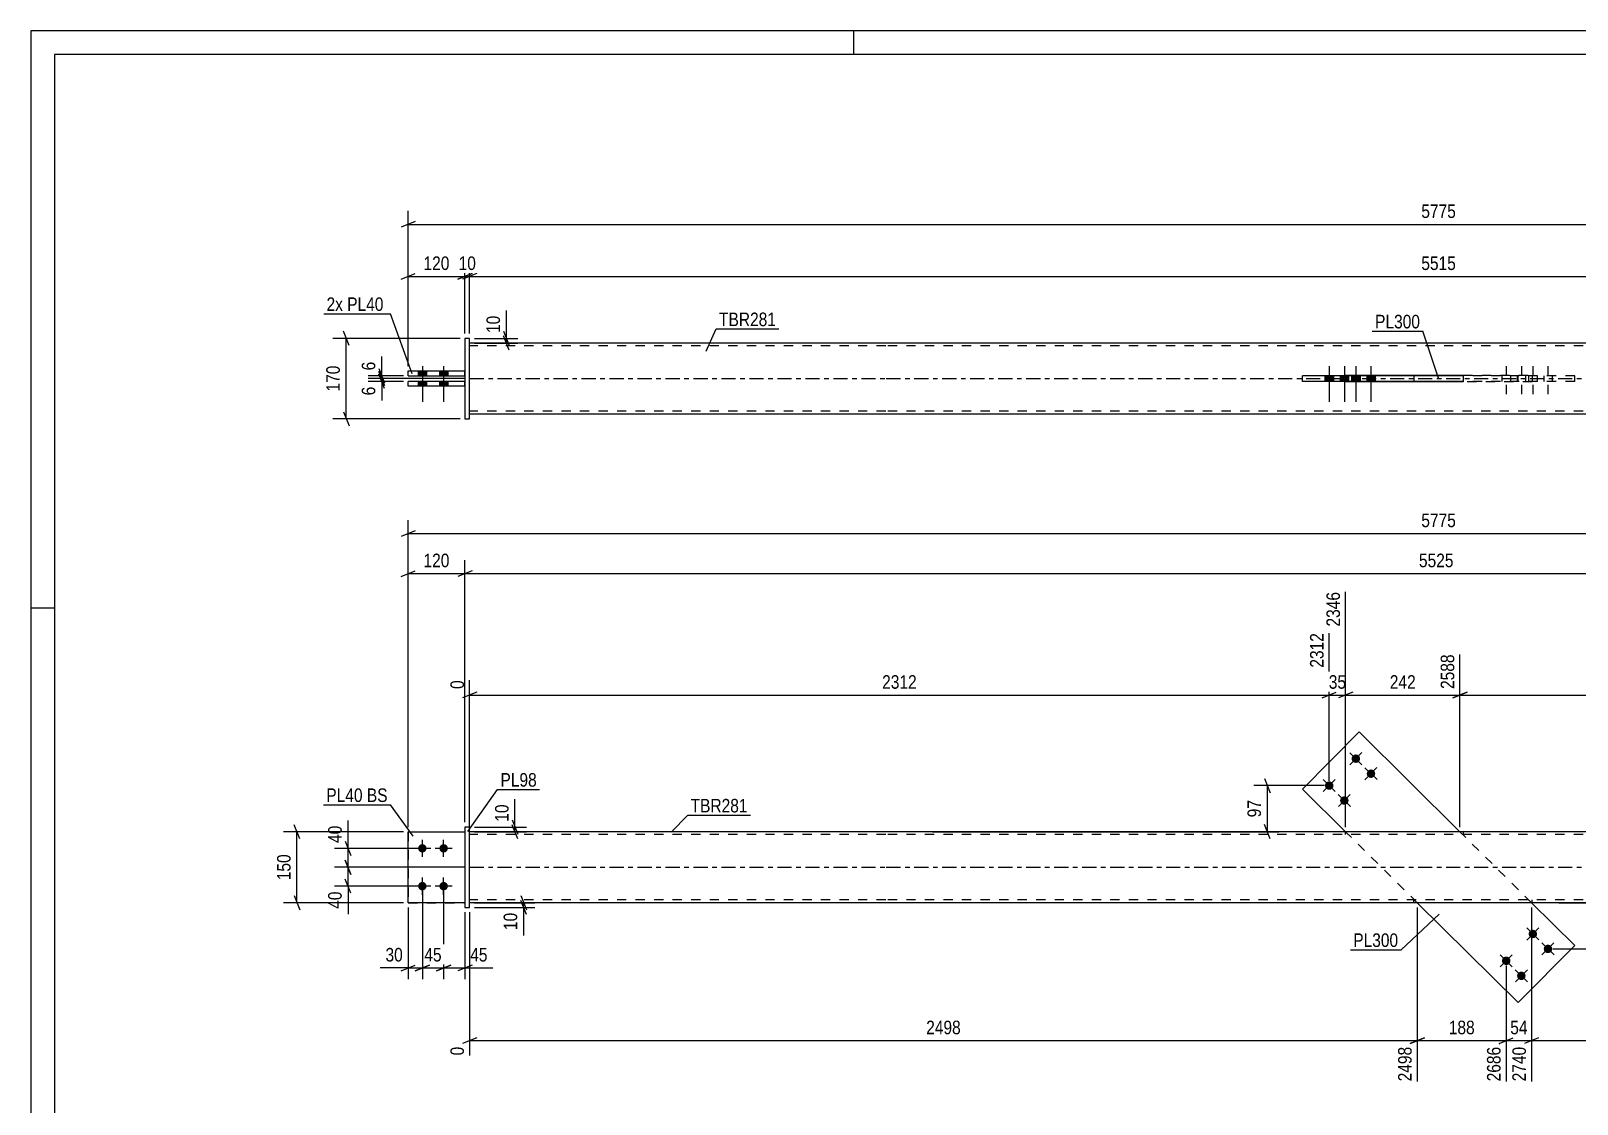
# Model space of a CAD drawing. Header units: millimetres. Extents: x 0 to 594, y 0 to 420.
# Drawn here: x 0 to 326.9, y 193.1 to 420 of the extents above; entities that cross this region are included whole.
import ezdxf

# ---------------------------------------------------------------- set-up
doc = ezdxf.new("R2010")
doc.units = ezdxf.units.MM
doc.linetypes.add('DXK_LINE_DOT2', pattern=[3.9198, 1.9599, -1.9599])
doc.linetypes.add('DXK_LINE_DOT3', pattern=[5.9187, 2.979, -0.9799, 0.9799, -0.9799])
doc.styles.add('Arial Narrow', font='ARIALN.TTF', dxfattribs={"height": 0.2})

# ---------------------------------------------------------------- blocks, each defined once
blk = doc.blocks.new('Unknown-580575989-1131')
at = {"color": 5, "linetype": 'Continuous'}
for p, q in [((594, 420), (0, 420)), ((0, 420), (0, 0)), ((174, 415), (174, 420)), ((589, 415), (5, 415)), ((5, 415), (5, 5)), ((5, 298), (0, 298))]:
    blk.add_line(p, q, dxfattribs=at)
blk = doc.blocks.new('Part-580575989-1689 - 1678')
at = {"color": 2, "linetype": 'Continuous'}
for p, q in [((280.82, 271.81), (268.86, 259.73)), ((302.14, 250.7), (280.82, 271.81)), ((268.86, 259.73), (277.98, 250.7)), ((314.45, 214.59), (293.13, 235.7)), ((326.41, 226.67), (317.29, 235.7)), ((326.41, 226.67), (314.45, 214.59))]:
    blk.add_line(p, q, dxfattribs=at)
at = {"color": 7, "linetype": 'DXK_LINE_DOT2'}
for p, q in [((293.13, 235.7), (277.98, 250.7)), ((317.29, 235.7), (302.14, 250.7))]:
    blk.add_line(p, q, dxfattribs=at)
blk = doc.blocks.new('Bolt-580575989-1681 - 1678')
at = {"linetype": 'Continuous'}
for points in [[(316.93, 228.46, -1), (318.19, 229.74, -1)], [(320.13, 225.3, -1), (321.39, 226.58, -1)], [(311.3, 222.78, -1), (312.57, 224.06, -1)], [(314.5, 219.61, -1), (315.76, 220.89, -1)]]:
    blk.add_hatch(color=1, dxfattribs=at).paths.add_polyline_path(points)
at = {"color": 1, "linetype": 'Continuous'}
for p, q in [((318.84, 227.84), (316.28, 230.37)), ((316.3, 227.82), (318.83, 230.38)), ((322.04, 224.67), (319.48, 227.2)), ((319.49, 224.66), (322.03, 227.22)), ((313.21, 222.15), (310.65, 224.68)), ((310.67, 222.14), (313.2, 224.7)), ((316.41, 218.99), (313.85, 221.52)), ((313.87, 218.97), (316.4, 221.53))]:
    blk.add_line(p, q, dxfattribs=at)
blk = doc.blocks.new('Bolt-580575989-1682 - 1678')
at = {"linetype": 'Continuous'}
for points in [[(280.77, 266.79, -1), (279.5, 265.51, -1)], [(283.97, 263.62, -1), (282.7, 262.34, -1)], [(275.14, 261.1, -1), (273.88, 259.82, -1)], [(278.34, 257.94, -1), (277.07, 256.66, -1)]]:
    blk.add_hatch(color=1, dxfattribs=at).paths.add_polyline_path(points)
at = {"color": 1, "linetype": 'Continuous'}
for p, q in [((278.86, 267.42), (281.42, 264.88)), ((281.4, 267.43), (278.87, 264.87)), ((273.23, 261.73), (275.79, 259.2)), ((275.78, 261.74), (273.24, 259.19)), ((282.06, 264.25), (284.61, 261.72)), ((284.6, 264.26), (282.07, 261.7)), ((276.43, 258.57), (278.99, 256.03)), ((278.97, 258.58), (276.44, 256.02))]:
    blk.add_line(p, q, dxfattribs=at)
blk = doc.blocks.new('Bolt-580575989-1683 - 1678')
at = {"linetype": 'Continuous'}
for points in [[(82.76, 246.3, -1), (82.76, 248.1, -1)], [(87.26, 246.3, -1), (87.26, 248.1, -1)], [(82.76, 238.3, -1), (82.76, 240.1, -1)], [(87.26, 238.3, -1), (87.26, 240.1, -1)]]:
    blk.add_hatch(color=1, dxfattribs=at).paths.add_polyline_path(points)
at = {"color": 1, "linetype": 'Continuous'}
for p, q in [((82.76, 245.4), (82.76, 249)), ((87.26, 245.4), (87.26, 249)), ((84.56, 247.2), (80.96, 247.2)), ((89.06, 247.2), (85.46, 247.2)), ((84.56, 239.2), (80.96, 239.2)), ((82.76, 237.4), (82.76, 241)), ((89.06, 239.2), (85.46, 239.2)), ((87.26, 237.4), (87.26, 241))]:
    blk.add_line(p, q, dxfattribs=at)
blk = doc.blocks.new('Part-580575989-1694 - 1678')
at = {"color": 2, "linetype": 'Continuous'}
for p, q in [((92.76, 251.7), (91.76, 251.7)), ((91.76, 251.7), (91.76, 234.7)), ((92.76, 234.7), (92.76, 251.7)), ((91.76, 234.7), (92.76, 234.7))]:
    blk.add_line(p, q, dxfattribs=at)
blk = doc.blocks.new('Part-580575989-1699 - 1678')
at = {"color": 7, "linetype": 'DXK_LINE_DOT2'}
for p, q in [((79.76, 250.7), (79.76, 235.7)), ((79.76, 250.7), (91.76, 250.7)), ((91.76, 250.7), (91.76, 235.7)), ((79.76, 235.7), (91.76, 235.7))]:
    blk.add_line(p, q, dxfattribs=at)
blk = doc.blocks.new('Part-580575989-1704 - 1678')
at = {"color": 2, "linetype": 'Continuous'}
for p, q in [((79.76, 235.7), (79.76, 250.7)), ((79.76, 250.7), (91.76, 250.7)), ((91.76, 235.7), (79.76, 235.7))]:
    blk.add_line(p, q, dxfattribs=at)
at = {"color": 7, "linetype": 'DXK_LINE_DOT2'}
blk.add_line((91.76, 250.7), (91.76, 235.7), dxfattribs=at)
blk = doc.blocks.new('Part-580575989-1720 - 1678')
at = {"color": 2, "linetype": 'Continuous'}
for p, q in [((180.76, 250.7), (92.76, 250.7)), ((414.41, 250.7), (180.86, 250.7)), ((180.76, 235.7), (92.76, 235.7)), ((414.41, 235.7), (180.86, 235.7))]:
    blk.add_line(p, q, dxfattribs=at)
at = {"color": 7, "linetype": 'DXK_LINE_DOT2'}
for p, q in [((92.76, 235.7), (92.76, 250.7)), ((180.76, 250.1), (92.76, 250.1)), ((414.41, 250.1), (180.86, 250.1)), ((277.88, 250.7), (277.88, 250.1)), ((302.85, 250.7), (302.85, 250.1)), ((180.76, 236.3), (92.76, 236.3)), ((414.41, 236.3), (180.86, 236.3)), ((292.42, 235.7), (292.42, 236.3)), ((317.39, 235.7), (317.39, 236.3))]:
    blk.add_line(p, q, dxfattribs=at)
at = {"color": 7, "linetype": 'DXK_LINE_DOT3'}
for p, q in [((92.76, 243.2), (180.76, 243.2)), ((180.86, 243.2), (414.41, 243.2))]:
    blk.add_line(p, q, dxfattribs=at)
blk = doc.blocks.new('Bolt-580575989-1423 - 1368')
at = {"color": 1, "linetype": 'DXK_LINE_DOT2'}
for p, q in [((311.03, 347.11), (311.03, 345.91)), ((311.93, 349.11), (311.93, 341.61)), ((312.83, 347.11), (312.83, 345.91)), ((314.23, 347.11), (314.23, 345.91)), ((315.13, 349.11), (315.13, 341.61)), ((316.03, 347.11), (316.03, 345.91)), ((316.66, 347.11), (316.66, 345.91)), ((317.56, 349.11), (317.56, 341.61)), ((318.46, 347.11), (318.46, 345.91)), ((319.86, 347.11), (319.86, 345.91)), ((320.76, 349.11), (320.76, 341.61)), ((321.66, 347.11), (321.66, 345.91))]:
    blk.add_line(p, q, dxfattribs=at)
blk = doc.blocks.new('Bolt-580575989-1471 - 1368')
at = {"linetype": 'Continuous'}
for points in [[(81.86, 347.11), (83.66, 347.11), (83.66, 348.11), (81.86, 348.11)], [(81.86, 347.11), (83.66, 347.11), (83.66, 348.11), (81.86, 348.11)], [(86.36, 347.11), (88.16, 347.11), (88.16, 348.11), (86.36, 348.11)], [(86.36, 347.11), (88.16, 347.11), (88.16, 348.11), (86.36, 348.11)], [(81.86, 344.91), (83.66, 344.91), (83.66, 345.91), (81.86, 345.91)], [(81.86, 344.91), (83.66, 344.91), (83.66, 345.91), (81.86, 345.91)], [(86.36, 344.91), (88.16, 344.91), (88.16, 345.91), (86.36, 345.91)], [(86.36, 344.91), (88.16, 344.91), (88.16, 345.91), (86.36, 345.91)]]:
    blk.add_hatch(color=1, dxfattribs=at).paths.add_polyline_path(points)
at = {"color": 1, "linetype": 'Continuous'}
for p, q in [((81.86, 348.11), (81.86, 347.11)), ((81.86, 348.11), (81.86, 347.11)), ((82.76, 349.11), (82.76, 341.61)), ((82.76, 349.11), (82.76, 341.61)), ((83.66, 348.11), (83.66, 347.11)), ((83.66, 348.11), (83.66, 347.11)), ((86.36, 348.11), (86.36, 347.11)), ((86.36, 348.11), (86.36, 347.11)), ((87.26, 349.11), (87.26, 341.61)), ((87.26, 349.11), (87.26, 341.61)), ((88.16, 348.11), (88.16, 347.11)), ((88.16, 348.11), (88.16, 347.11)), ((81.86, 345.91), (81.86, 344.91)), ((81.86, 345.91), (81.86, 344.91)), ((83.66, 345.91), (83.66, 344.91)), ((83.66, 345.91), (83.66, 344.91)), ((86.36, 345.91), (86.36, 344.91)), ((86.36, 345.91), (86.36, 344.91)), ((88.16, 345.91), (88.16, 344.91)), ((88.16, 345.91), (88.16, 344.91))]:
    blk.add_line(p, q, dxfattribs=at)
blk = doc.blocks.new('Part-580575989-1416 - 1368')
at = {"color": 2, "linetype": 'Continuous'}
for p, q in [((180.76, 354.01), (92.76, 354.01)), ((414.41, 354.01), (180.86, 354.01)), ((277.88, 347.11), (277.88, 347.21)), ((277.88, 347.21), (302.85, 347.21)), ((292.42, 347.11), (292.42, 347.21)), ((302.85, 347.21), (302.85, 345.81)), ((277.88, 345.81), (277.88, 345.91)), ((302.85, 345.81), (277.88, 345.81)), ((292.42, 345.81), (292.42, 345.91)), ((180.76, 339.01), (92.76, 339.01)), ((414.41, 339.01), (180.86, 339.01))]:
    blk.add_line(p, q, dxfattribs=at)
at = {"color": 7, "linetype": 'DXK_LINE_DOT2'}
for p, q in [((92.76, 339.01), (92.76, 354.01)), ((180.76, 353.41), (92.76, 353.41)), ((414.41, 353.41), (180.86, 353.41)), ((277.88, 347.21), (277.88, 345.91)), ((292.42, 347.21), (292.42, 345.91)), ((302.85, 347.21), (317.39, 347.21)), ((317.39, 347.21), (317.39, 345.81)), ((317.39, 345.81), (302.85, 345.81)), ((180.76, 339.61), (92.76, 339.61)), ((414.41, 339.61), (180.86, 339.61))]:
    blk.add_line(p, q, dxfattribs=at)
at = {"color": 7, "linetype": 'DXK_LINE_DOT3'}
for p, q in [((92.76, 346.51), (180.76, 346.51)), ((180.86, 346.51), (414.41, 346.51))]:
    blk.add_line(p, q, dxfattribs=at)
blk = doc.blocks.new('Bolt-580575989-1422 - 1368')
at = {"linetype": 'Continuous'}
for points in [[(275.41, 347.11), (273.61, 347.11), (273.61, 345.91), (275.41, 345.91)], [(278.61, 347.11), (276.81, 347.11), (276.81, 345.91), (278.61, 345.91)], [(281.04, 347.11), (279.24, 347.11), (279.24, 345.91), (281.04, 345.91)], [(284.24, 347.11), (282.44, 347.11), (282.44, 345.91), (284.24, 345.91)]]:
    blk.add_hatch(color=1, dxfattribs=at).paths.add_polyline_path(points)
at = {"color": 1, "linetype": 'Continuous'}
for p, q in [((273.61, 347.11), (273.61, 345.91)), ((274.51, 349.11), (274.51, 341.61)), ((275.41, 347.11), (275.41, 345.91)), ((276.81, 347.11), (276.81, 345.91)), ((277.71, 349.11), (277.71, 341.61)), ((278.61, 347.11), (278.61, 345.91)), ((279.24, 347.11), (279.24, 345.91)), ((280.14, 349.11), (280.14, 341.61)), ((281.04, 347.11), (281.04, 345.91)), ((282.44, 347.11), (282.44, 345.91)), ((283.34, 349.11), (283.34, 341.61)), ((284.24, 347.11), (284.24, 345.91))]:
    blk.add_line(p, q, dxfattribs=at)
blk = doc.blocks.new('Part-580575989-1449 - 1368')
at = {"color": 2, "linetype": 'Continuous'}
for p, q in [((79.76, 344.91), (79.76, 345.91)), ((91.76, 345.91), (79.76, 345.91)), ((91.76, 344.91), (79.76, 344.91))]:
    blk.add_line(p, q, dxfattribs=at)
at = {"color": 7, "linetype": 'DXK_LINE_DOT2'}
blk.add_line((91.76, 344.91), (91.76, 345.91), dxfattribs=at)
blk = doc.blocks.new('Part-580575989-1454 - 1368')
at = {"color": 2, "linetype": 'Continuous'}
for p, q in [((79.76, 347.11), (79.76, 348.11)), ((79.76, 348.11), (91.76, 348.11)), ((79.76, 347.11), (91.76, 347.11))]:
    blk.add_line(p, q, dxfattribs=at)
at = {"color": 7, "linetype": 'DXK_LINE_DOT2'}
blk.add_line((91.76, 347.11), (91.76, 348.11), dxfattribs=at)
blk = doc.blocks.new('Part-580575989-1455 - 1368')
at = {"color": 2, "linetype": 'Continuous'}
for p, q in [((92.76, 355.01), (91.76, 355.01)), ((91.76, 355.01), (91.76, 338.01)), ((92.76, 338.01), (92.76, 355.01)), ((91.76, 338.01), (92.76, 338.01))]:
    blk.add_line(p, q, dxfattribs=at)
blk = doc.blocks.new('Part-580575989-1470 - 1368')
at = {"color": 2, "linetype": 'Continuous'}
for p, q in [((268.86, 345.91), (268.86, 347.11)), ((302.85, 347.11), (268.86, 347.11)), ((280.82, 345.91), (280.82, 347.11)), ((302.85, 345.91), (268.86, 345.91))]:
    blk.add_line(p, q, dxfattribs=at)
at = {"color": 7, "linetype": 'DXK_LINE_DOT2'}
for p, q in [((326.41, 347.11), (302.85, 347.11)), ((314.45, 345.91), (314.45, 347.11)), ((326.41, 345.91), (326.41, 347.11)), ((326.41, 345.91), (302.85, 345.91))]:
    blk.add_line(p, q, dxfattribs=at)
blk = doc.blocks.new('StraightDimension-580575989-1850 - 1678')
at = {"color": 7, "linetype": 'Continuous'}
for p, q in [((293.13, 234.7), (293.13, 197.94)), ((311.93, 222.42), (311.93, 197.94)), ((294.63, 207.15), (291.63, 205.95)), ((293.13, 206.55), (311.93, 206.55)), ((310.43, 205.95), (313.43, 207.15))]:
    blk.add_line(p, q, dxfattribs=at)
at = {"color": 0}
blk.add_wipeout([(305.87, 207.3), (305.87, 211.5), (299.19, 211.5), (299.19, 207.3)], dxfattribs=at)
at = {"color": 3, "style": 'Arial Narrow'}
blk.add_text('188', height=2.863, dxfattribs=at).set_placement((299.79, 207.9))
at = {"color": 0, "linetype": 'Continuous'}
blk.add_wipeout([(311.33, 205.85), (307.13, 205.85), (307.13, 197.34), (311.33, 197.34)], dxfattribs=at)
at = {"color": 3, "linetype": 'Continuous', "style": 'Arial Narrow'}
blk.add_text('2686', height=2.863, rotation=90.0002, dxfattribs=at).set_placement((310.73, 197.94))
blk = doc.blocks.new('StraightDimension-580575989-3462 - 1678')
at = {"color": 7, "linetype": 'Continuous'}
for p, q in [((260.83, 261.96), (262.03, 258.96)), ((273.51, 260.46), (258.58, 260.46)), ((261.43, 250.72), (261.43, 260.46)), ((262.03, 249.22), (260.83, 252.22)), ((190.66, 250.72), (263.83, 250.72))]:
    blk.add_line(p, q, dxfattribs=at)
at = {"color": 0}
blk.add_wipeout([(260.68, 258.02), (256.48, 258.02), (256.48, 253.16), (260.68, 253.16)], dxfattribs=at)
at = {"color": 3, "style": 'Arial Narrow'}
blk.add_text('97', height=2.863, rotation=90.0002, dxfattribs=at).set_placement((260.08, 253.76))
blk = doc.blocks.new('StraightDimension-580575989-1909 - 1678')
at = {"color": 7, "linetype": 'Continuous'}
for p, q in [((66.46, 248.7), (67.66, 245.7)), ((81.76, 247.2), (64.21, 247.2)), ((67.06, 243.2), (67.06, 247.2)), ((91.76, 243.2), (64.21, 243.2)), ((67.66, 241.7), (66.46, 244.7))]:
    blk.add_line(p, q, dxfattribs=at)
at = {"color": 0}
blk.add_wipeout([(66.31, 252.58), (62.11, 252.58), (62.11, 247.73), (66.31, 247.73)], dxfattribs=at)
at = {"color": 7, "linetype": 'Continuous'}
blk.add_line((67.06, 247.2), (67.06, 253.11), dxfattribs=at)
blk.add_line((67.06, 247.2), (67.06, 253.11), dxfattribs=at)
at = {"color": 3, "style": 'Arial Narrow'}
blk.add_text('40', height=2.863, rotation=90.0002, dxfattribs=at).set_placement((65.71, 248.33))
blk = doc.blocks.new('StraightDimension-580575989-1736 - 1678')
at = {"color": 7, "linetype": 'Continuous'}
for p, q in [((81.26, 314.35), (78.26, 313.15)), ((79.76, 251.7), (79.76, 316.6)), ((79.76, 313.75), (515.51, 313.75))]:
    blk.add_line(p, q, dxfattribs=at)
at = {"color": 0}
blk.add_wipeout([(301.89, 314.5), (301.89, 318.7), (293.38, 318.7), (293.38, 314.5)], dxfattribs=at)
at = {"color": 3, "style": 'Arial Narrow'}
blk.add_text('5775', height=2.863, dxfattribs=at).set_placement((293.98, 315.1))
blk = doc.blocks.new('StraightDimension-580575989-1750 - 1678')
at = {"color": 7, "linetype": 'Continuous'}
for p, q in [((274.51, 261.46), (274.51, 292.71)), ((92.76, 251.7), (92.76, 282.72)), ((94.26, 280.19), (91.26, 278.99)), ((92.76, 279.59), (274.51, 279.59)), ((273.01, 278.99), (276.01, 280.19))]:
    blk.add_line(p, q, dxfattribs=at)
at = {"color": 0, "linetype": 'Continuous'}
for points in [[(273.91, 293.31), (269.71, 293.31), (269.71, 284.79), (273.91, 284.79)], [(92.16, 283.32), (87.96, 283.32), (87.96, 280.29), (92.16, 280.29)]]:
    blk.add_wipeout(points, dxfattribs=at)
at = {"color": 0}
blk.add_wipeout([(187.89, 280.34), (187.89, 284.54), (179.38, 284.54), (179.38, 280.34)], dxfattribs=at)
at = {"color": 3, "linetype": 'Continuous', "style": 'Arial Narrow'}
for s, height, p in [('2312', 2.863, (273.31, 285.39)), ('0', 2.86, (91.56, 280.89))]:
    blk.add_text(s, height=height, rotation=90.0002, dxfattribs=at).set_placement(p)
at = {"color": 3, "style": 'Arial Narrow'}
blk.add_text('2312', height=2.863, dxfattribs=at).set_placement((179.98, 280.94))
blk = doc.blocks.new('StraightDimension-580575989-1760 - 1678')
at = {"color": 7, "linetype": 'Continuous'}
for p, q in [((277.98, 251.7), (277.98, 301.41)), ((274.51, 261.46), (274.51, 292.71)), ((273.01, 278.99), (276.01, 280.19)), ((274.51, 279.59), (277.98, 279.59)), ((279.48, 280.19), (276.48, 278.99))]:
    blk.add_line(p, q, dxfattribs=at)
at = {"color": 0, "linetype": 'Continuous'}
blk.add_wipeout([(277.38, 302.01), (273.18, 302.01), (273.18, 293.49), (277.38, 293.49)], dxfattribs=at)
at = {"color": 0}
blk.add_wipeout([(278.67, 280.34), (278.67, 284.54), (273.81, 284.54), (273.81, 280.34)], dxfattribs=at)
at = {"color": 3, "linetype": 'Continuous', "style": 'Arial Narrow'}
blk.add_text('2346', height=2.863, rotation=90.0002, dxfattribs=at).set_placement((276.78, 294.09))
at = {"color": 3, "style": 'Arial Narrow'}
blk.add_text('35', height=2.863, dxfattribs=at).set_placement((274.41, 280.94))
blk = doc.blocks.new('StraightDimension-580575989-2047 - 1678')
at = {"color": 7, "linetype": 'Continuous'}
for p, q in [((91.76, 252.7), (91.76, 308.13)), ((93.26, 305.88), (90.26, 304.68)), ((91.76, 305.28), (502.51, 305.28))]:
    blk.add_line(p, q, dxfattribs=at)
at = {"color": 0}
blk.add_wipeout([(301.39, 306.03), (301.39, 310.23), (292.88, 310.23), (292.88, 306.03)], dxfattribs=at)
at = {"color": 3, "style": 'Arial Narrow'}
blk.add_text('5525', height=2.863, dxfattribs=at).set_placement((293.48, 306.63))
blk = doc.blocks.new('StraightDimension-580575989-1776 - 1678')
at = {"color": 7, "linetype": 'Continuous'}
for p, q in [((277.98, 251.7), (277.98, 301.41)), ((302.14, 251.7), (302.14, 288.21)), ((279.48, 280.19), (276.48, 278.99)), ((277.98, 279.59), (302.14, 279.59)), ((300.64, 278.99), (303.64, 280.19))]:
    blk.add_line(p, q, dxfattribs=at)
at = {"color": 0, "linetype": 'Continuous'}
blk.add_wipeout([(301.54, 288.81), (297.34, 288.81), (297.34, 280.29), (301.54, 280.29)], dxfattribs=at)
at = {"color": 0}
blk.add_wipeout([(293.4, 280.34), (293.4, 284.54), (286.72, 284.54), (286.72, 280.34)], dxfattribs=at)
at = {"color": 3, "linetype": 'Continuous', "style": 'Arial Narrow'}
blk.add_text('2588', height=2.863, rotation=90.0002, dxfattribs=at).set_placement((300.94, 280.89))
at = {"color": 3, "style": 'Arial Narrow'}
blk.add_text('242', height=2.863, dxfattribs=at).set_placement((287.32, 280.94))
blk = doc.blocks.new('StraightDimension-580575989-1798 - 1678')
at = {"color": 7, "linetype": 'Continuous'}
for p, q in [((302.14, 251.7), (302.14, 288.21)), ((502.51, 252.7), (502.51, 288.21)), ((303.64, 280.19), (300.64, 278.99)), ((302.14, 279.59), (502.51, 279.59)), ((501.01, 278.99), (504.01, 280.19))]:
    blk.add_line(p, q, dxfattribs=at)
at = {"color": 0, "linetype": 'Continuous'}
blk.add_wipeout([(501.91, 288.81), (497.71, 288.81), (497.71, 280.29), (501.91, 280.29)], dxfattribs=at)
at = {"color": 0}
blk.add_wipeout([(406.58, 280.34), (406.58, 284.54), (398.07, 284.54), (398.07, 280.34)], dxfattribs=at)
at = {"color": 3, "linetype": 'Continuous', "style": 'Arial Narrow'}
blk.add_text('5515', height=2.863, rotation=90.0002, dxfattribs=at).set_placement((501.31, 280.89))
at = {"color": 3, "style": 'Arial Narrow'}
blk.add_text('2927', height=2.863, dxfattribs=at).set_placement((398.67, 280.94))
blk = doc.blocks.new('StraightDimension-580575989-1813 - 1678')
at = {"color": 7, "linetype": 'Continuous'}
for p, q in [((87.26, 238.2), (87.26, 219.53)), ((91.76, 233.7), (91.76, 219.53)), ((85.76, 221.33), (88.76, 222.53)), ((93.26, 222.53), (90.26, 221.33)), ((87.26, 221.93), (91.76, 221.93))]:
    blk.add_line(p, q, dxfattribs=at)
at = {"color": 0}
blk.add_wipeout([(97.14, 222.68), (97.14, 226.88), (92.28, 226.88), (92.28, 222.68)], dxfattribs=at)
at = {"color": 7, "linetype": 'Continuous'}
blk.add_line((91.76, 221.93), (97.66, 221.93), dxfattribs=at)
blk.add_line((91.76, 221.93), (97.66, 221.93), dxfattribs=at)
at = {"color": 3, "style": 'Arial Narrow'}
blk.add_text('45', height=2.863, dxfattribs=at).set_placement((92.88, 223.28))
blk = doc.blocks.new('StraightDimension-580575989-1820 - 1678')
at = {"color": 7, "linetype": 'Continuous'}
for p, q in [((82.76, 238.2), (82.76, 219.53)), ((87.26, 238.2), (87.26, 219.53)), ((81.26, 221.33), (84.26, 222.53)), ((88.76, 222.53), (85.76, 221.33)), ((82.76, 221.93), (87.26, 221.93))]:
    blk.add_line(p, q, dxfattribs=at)
at = {"color": 0}
blk.add_wipeout([(87.43, 222.68), (87.43, 226.88), (82.58, 226.88), (82.58, 222.68)], dxfattribs=at)
at = {"color": 3, "style": 'Arial Narrow'}
blk.add_text('45', height=2.863, dxfattribs=at).set_placement((83.18, 223.28))
blk = doc.blocks.new('StraightDimension-580575989-1891 - 1678')
at = {"color": 7, "linetype": 'Continuous'}
for p, q in [((93.76, 235.7), (106.56, 235.7)), ((103.56, 237.2), (104.76, 234.2)), ((104.76, 233.2), (103.56, 236.2)), ((104.16, 234.7), (104.16, 235.7)), ((93.76, 234.7), (106.56, 234.7))]:
    blk.add_line(p, q, dxfattribs=at)
at = {"color": 0}
blk.add_wipeout([(103.41, 234.18), (99.21, 234.18), (99.21, 229.32), (103.41, 229.32)], dxfattribs=at)
at = {"color": 7, "linetype": 'Continuous'}
blk.add_line((104.16, 234.7), (104.16, 228.79), dxfattribs=at)
blk.add_line((104.16, 234.7), (104.16, 228.79), dxfattribs=at)
at = {"color": 3, "style": 'Arial Narrow'}
blk.add_text('10', height=2.863, rotation=90.0002, dxfattribs=at).set_placement((102.81, 229.92))
blk = doc.blocks.new('StraightDimension-580575989-1827 - 1678')
at = {"color": 7, "linetype": 'Continuous'}
for p, q in [((82.76, 238.2), (82.76, 219.53)), ((79.76, 234.7), (79.76, 219.53)), ((78.26, 221.33), (81.26, 222.53)), ((84.26, 222.53), (81.26, 221.33)), ((79.76, 221.93), (82.76, 221.93))]:
    blk.add_line(p, q, dxfattribs=at)
at = {"color": 0}
blk.add_wipeout([(79.23, 222.68), (79.23, 226.88), (74.37, 226.88), (74.37, 222.68)], dxfattribs=at)
at = {"color": 7, "linetype": 'Continuous'}
blk.add_line((79.76, 221.93), (73.85, 221.93), dxfattribs=at)
blk.add_line((79.76, 221.93), (73.85, 221.93), dxfattribs=at)
at = {"color": 3, "style": 'Arial Narrow'}
blk.add_text('30', height=2.863, dxfattribs=at).set_placement((74.97, 223.28))
blk = doc.blocks.new('StraightDimension-580575989-1838 - 1678')
at = {"color": 7, "linetype": 'Continuous'}
for p, q in [((92.76, 233.7), (92.76, 203.42)), ((293.13, 234.7), (293.13, 197.94)), ((94.26, 207.15), (91.26, 205.95)), ((92.76, 206.55), (293.13, 206.55)), ((291.63, 205.95), (294.63, 207.15))]:
    blk.add_line(p, q, dxfattribs=at)
at = {"color": 0}
blk.add_wipeout([(197.2, 207.3), (197.2, 211.5), (188.69, 211.5), (188.69, 207.3)], dxfattribs=at)
at = {"color": 0, "linetype": 'Continuous'}
for points in [[(92.16, 205.85), (87.96, 205.85), (87.96, 202.82), (92.16, 202.82)], [(292.53, 205.85), (288.33, 205.85), (288.33, 197.34), (292.53, 197.34)]]:
    blk.add_wipeout(points, dxfattribs=at)
at = {"color": 3, "style": 'Arial Narrow'}
blk.add_text('2498', height=2.863, dxfattribs=at).set_placement((189.29, 207.9))
at = {"color": 3, "linetype": 'Continuous', "style": 'Arial Narrow'}
for s, height, p in [('0', 2.86, (91.56, 203.42)), ('2498', 2.863, (291.93, 197.94))]:
    blk.add_text(s, height=height, rotation=90.0002, dxfattribs=at).set_placement(p)
blk = doc.blocks.new('StraightDimension-580575989-1864 - 1678')
at = {"color": 7, "linetype": 'Continuous'}
for p, q in [((317.29, 234.7), (317.29, 197.94)), ((311.93, 222.42), (311.93, 197.94)), ((310.43, 205.95), (313.43, 207.15)), ((311.93, 206.55), (317.29, 206.55)), ((318.79, 207.15), (315.79, 205.95))]:
    blk.add_line(p, q, dxfattribs=at)
at = {"color": 0}
blk.add_wipeout([(317.04, 207.3), (317.04, 211.5), (312.18, 211.5), (312.18, 207.3)], dxfattribs=at)
at = {"color": 3, "style": 'Arial Narrow'}
blk.add_text('54', height=2.863, dxfattribs=at).set_placement((312.78, 207.9))
at = {"color": 0, "linetype": 'Continuous'}
blk.add_wipeout([(316.69, 205.85), (312.49, 205.85), (312.49, 197.34), (316.69, 197.34)], dxfattribs=at)
at = {"color": 3, "linetype": 'Continuous', "style": 'Arial Narrow'}
blk.add_text('2740', height=2.863, rotation=90.0002, dxfattribs=at).set_placement((316.09, 197.94))
blk = doc.blocks.new('StraightDimension-580575989-1878 - 1678')
at = {"color": 7, "linetype": 'Continuous'}
for p, q in [((317.29, 234.7), (317.29, 197.94)), ((502.51, 233.7), (502.51, 197.94)), ((318.79, 207.15), (315.79, 205.95)), ((317.29, 206.55), (502.51, 206.55)), ((501.01, 205.95), (504.01, 207.15))]:
    blk.add_line(p, q, dxfattribs=at)
at = {"color": 0}
blk.add_wipeout([(414.16, 207.3), (414.16, 211.5), (405.65, 211.5), (405.65, 207.3)], dxfattribs=at)
at = {"color": 0, "linetype": 'Continuous'}
blk.add_wipeout([(501.91, 205.85), (497.71, 205.85), (497.71, 197.34), (501.91, 197.34)], dxfattribs=at)
at = {"color": 3, "style": 'Arial Narrow'}
blk.add_text('2776', height=2.863, dxfattribs=at).set_placement((406.25, 207.9))
at = {"color": 3, "linetype": 'Continuous', "style": 'Arial Narrow'}
blk.add_text('5515', height=2.863, rotation=90.0002, dxfattribs=at).set_placement((501.31, 197.94))
blk = doc.blocks.new('StraightDimension-580575989-1900 - 1678')
at = {"color": 7, "linetype": 'Continuous'}
for p, q in [((101.75, 253.2), (102.95, 250.2)), ((102.95, 249.2), (101.75, 252.2)), ((93.76, 251.7), (104.75, 251.7)), ((93.76, 250.7), (104.75, 250.7)), ((102.35, 250.7), (102.35, 251.7))]:
    blk.add_line(p, q, dxfattribs=at)
at = {"color": 0}
blk.add_wipeout([(101.6, 257.08), (97.4, 257.08), (97.4, 252.23), (101.6, 252.23)], dxfattribs=at)
at = {"color": 7, "linetype": 'Continuous'}
blk.add_line((102.35, 251.7), (102.35, 257.61), dxfattribs=at)
blk.add_line((102.35, 251.7), (102.35, 257.61), dxfattribs=at)
at = {"color": 3, "style": 'Arial Narrow'}
blk.add_text('10', height=2.863, rotation=90.0002, dxfattribs=at).set_placement((101, 252.83))
blk = doc.blocks.new('StraightDimension-580575989-1922 - 1678')
at = {"color": 7, "linetype": 'Continuous'}
for p, q in [((91.76, 243.2), (64.21, 243.2)), ((66.46, 244.7), (67.66, 241.7)), ((67.06, 239.2), (67.06, 243.2)), ((81.76, 239.2), (64.21, 239.2)), ((67.66, 237.7), (66.46, 240.7))]:
    blk.add_line(p, q, dxfattribs=at)
at = {"color": 0}
blk.add_wipeout([(66.31, 238.68), (62.11, 238.68), (62.11, 233.82), (66.31, 233.82)], dxfattribs=at)
at = {"color": 7, "linetype": 'Continuous'}
blk.add_line((67.06, 239.2), (67.06, 233.29), dxfattribs=at)
blk.add_line((67.06, 239.2), (67.06, 233.29), dxfattribs=at)
at = {"color": 3, "style": 'Arial Narrow'}
blk.add_text('40', height=2.863, rotation=90.0002, dxfattribs=at).set_placement((65.71, 234.42))
blk = doc.blocks.new('StraightDimension-580575989-1979 - 1678')
at = {"color": 7, "linetype": 'Continuous'}
for p, q in [((56.85, 249.2), (55.65, 252.2)), ((78.76, 250.7), (53.4, 250.7)), ((56.25, 235.7), (56.25, 250.7)), ((78.76, 235.7), (53.4, 235.7)), ((55.65, 237.2), (56.85, 234.2))]:
    blk.add_line(p, q, dxfattribs=at)
at = {"color": 0}
blk.add_wipeout([(55.5, 246.54), (51.3, 246.54), (51.3, 239.86), (55.5, 239.86)], dxfattribs=at)
at = {"color": 3, "style": 'Arial Narrow'}
blk.add_text('150', height=2.863, rotation=90.0002, dxfattribs=at).set_placement((54.9, 240.46))
blk = doc.blocks.new('StraightDimension-580575989-1993 - 1678')
at = {"color": 7, "linetype": 'Continuous'}
for p, q in [((323.03, 235.7), (337.13, 235.7)), ((334.13, 237.2), (335.33, 234.2)), ((334.73, 225.94), (334.73, 235.7)), ((321.76, 225.94), (337.13, 225.94)), ((335.33, 224.44), (334.13, 227.44))]:
    blk.add_line(p, q, dxfattribs=at)
at = {"color": 0}
blk.add_wipeout([(333.98, 233.25), (329.78, 233.25), (329.78, 228.39), (333.98, 228.39)], dxfattribs=at)
at = {"color": 3, "style": 'Arial Narrow'}
blk.add_text('98', height=2.863, rotation=90.0002, dxfattribs=at).set_placement((333.38, 228.99))
blk = doc.blocks.new('StraightDimension-580575989-2052 - 1678')
at = {"color": 7, "linetype": 'Continuous'}
for p, q in [((79.76, 251.7), (79.76, 308.13)), ((91.76, 252.7), (91.76, 308.13)), ((78.26, 304.68), (81.26, 305.88)), ((79.76, 305.28), (91.76, 305.28)), ((93.26, 305.88), (90.26, 304.68))]:
    blk.add_line(p, q, dxfattribs=at)
at = {"color": 0}
blk.add_wipeout([(89.1, 306.03), (89.1, 310.23), (82.41, 310.23), (82.41, 306.03)], dxfattribs=at)
at = {"color": 3, "style": 'Arial Narrow'}
blk.add_text('120', height=2.863, dxfattribs=at).set_placement((83.01, 306.63))
blk = doc.blocks.new('StraightDimension-580575989-1476 - 1368')
at = {"color": 7, "linetype": 'Continuous'}
for p, q in [((99.93, 356.51), (101.13, 353.51)), ((93.76, 355.01), (102.93, 355.01)), ((93.76, 354.01), (102.93, 354.01)), ((101.13, 352.51), (99.93, 355.51)), ((100.53, 354.01), (100.53, 355.01))]:
    blk.add_line(p, q, dxfattribs=at)
at = {"color": 0}
blk.add_wipeout([(99.78, 360.4), (95.58, 360.4), (95.58, 355.54), (99.78, 355.54)], dxfattribs=at)
at = {"color": 7, "linetype": 'Continuous'}
blk.add_line((100.53, 355.01), (100.53, 360.92), dxfattribs=at)
blk.add_line((100.53, 355.01), (100.53, 360.92), dxfattribs=at)
at = {"color": 3, "style": 'Arial Narrow'}
blk.add_text('10', height=2.863, rotation=90.0002, dxfattribs=at).set_placement((99.18, 356.14))
blk = doc.blocks.new('StraightDimension-580575989-1530 - 1368')
at = {"color": 7, "linetype": 'Continuous'}
for p, q in [((67.26, 353.51), (66.06, 356.51)), ((90.76, 355.01), (63.81, 355.01)), ((66.66, 338.01), (66.66, 355.01)), ((90.76, 338.01), (63.81, 338.01)), ((66.06, 339.51), (67.26, 336.51))]:
    blk.add_line(p, q, dxfattribs=at)
at = {"color": 0}
blk.add_wipeout([(65.91, 349.86), (61.71, 349.86), (61.71, 343.17), (65.91, 343.17)], dxfattribs=at)
at = {"color": 3, "style": 'Arial Narrow'}
blk.add_text('170', height=2.863, rotation=90.0002, dxfattribs=at).set_placement((65.31, 343.77))
blk = doc.blocks.new('StraightDimension-580575989-1550 - 1368')
at = {"color": 7, "linetype": 'Continuous'}
for p, q in [((81.26, 379.71), (78.26, 378.51)), ((79.76, 349.11), (79.76, 381.96)), ((79.76, 379.11), (515.51, 379.11))]:
    blk.add_line(p, q, dxfattribs=at)
at = {"color": 0}
blk.add_wipeout([(301.89, 379.86), (301.89, 384.06), (293.38, 384.06), (293.38, 379.86)], dxfattribs=at)
at = {"color": 3, "style": 'Arial Narrow'}
blk.add_text('5775', height=2.863, dxfattribs=at).set_placement((293.98, 380.46))
blk = doc.blocks.new('StraightDimension-580575989-1494 - 1368')
at = {"color": 7, "linetype": 'Continuous'}
for p, q in [((73.56, 348.01), (74.76, 345.01)), ((74.76, 344.41), (73.56, 347.41)), ((91.76, 346.51), (71.31, 346.51)), ((78.76, 345.91), (71.31, 345.91)), ((74.16, 345.91), (74.16, 346.51))]:
    blk.add_line(p, q, dxfattribs=at)
at = {"color": 0}
blk.add_wipeout([(73.41, 345.39), (69.21, 345.39), (69.21, 342.36), (73.41, 342.36)], dxfattribs=at)
at = {"color": 7, "linetype": 'Continuous'}
blk.add_line((74.16, 345.91), (74.16, 341.84), dxfattribs=at)
blk.add_line((74.16, 345.91), (74.16, 341.84), dxfattribs=at)
at = {"color": 3, "style": 'Arial Narrow'}
blk.add_text('6', height=2.86, rotation=90.0002, dxfattribs=at).set_placement((72.81, 342.96))
blk = doc.blocks.new('StraightDimension-580575989-1512 - 1368')
at = {"color": 7, "linetype": 'Continuous'}
for p, q in [((78.76, 347.11), (71.31, 347.11)), ((73.56, 348.61), (74.76, 345.61)), ((74.76, 345.01), (73.56, 348.01)), ((74.16, 346.51), (74.16, 347.11)), ((91.76, 346.51), (71.31, 346.51))]:
    blk.add_line(p, q, dxfattribs=at)
at = {"color": 0}
blk.add_wipeout([(73.41, 350.67), (69.21, 350.67), (69.21, 347.64), (73.41, 347.64)], dxfattribs=at)
at = {"color": 7, "linetype": 'Continuous'}
blk.add_line((74.16, 347.11), (74.16, 351.19), dxfattribs=at)
blk.add_line((74.16, 347.11), (74.16, 351.19), dxfattribs=at)
at = {"color": 3, "style": 'Arial Narrow'}
blk.add_text('6', height=2.86, rotation=90.0002, dxfattribs=at).set_placement((72.81, 348.24))
blk = doc.blocks.new('StraightDimension-580575989-1581 - 1368')
at = {"color": 7, "linetype": 'Continuous'}
for p, q in [((92.76, 356.01), (92.76, 370.96)), ((94.26, 368.71), (91.26, 367.51)), ((92.76, 368.11), (502.51, 368.11))]:
    blk.add_line(p, q, dxfattribs=at)
at = {"color": 0}
blk.add_wipeout([(301.89, 368.86), (301.89, 373.06), (293.38, 373.06), (293.38, 368.86)], dxfattribs=at)
at = {"color": 3, "style": 'Arial Narrow'}
blk.add_text('5515', height=2.863, dxfattribs=at).set_placement((293.98, 369.46))
blk = doc.blocks.new('StraightDimension-580575989-1591 - 1368')
at = {"color": 7, "linetype": 'Continuous'}
for p, q in [((79.76, 349.11), (79.76, 370.96)), ((91.76, 356.01), (91.76, 370.96)), ((78.26, 367.51), (81.26, 368.71)), ((79.76, 368.11), (91.76, 368.11)), ((93.26, 368.71), (90.26, 367.51))]:
    blk.add_line(p, q, dxfattribs=at)
at = {"color": 0}
blk.add_wipeout([(89.1, 368.86), (89.1, 373.06), (82.41, 373.06), (82.41, 368.86)], dxfattribs=at)
at = {"color": 3, "style": 'Arial Narrow'}
blk.add_text('120', height=2.863, dxfattribs=at).set_placement((83.01, 369.46))
blk = doc.blocks.new('StraightDimension-580575989-1601 - 1368')
at = {"color": 7, "linetype": 'Continuous'}
for p, q in [((91.76, 356.01), (91.76, 370.96)), ((92.76, 356.01), (92.76, 370.96)), ((90.26, 367.51), (93.26, 368.71)), ((94.26, 368.71), (91.26, 367.51)), ((91.76, 368.11), (92.76, 368.11))]:
    blk.add_line(p, q, dxfattribs=at)
at = {"color": 0}
blk.add_wipeout([(94.68, 368.86), (94.68, 373.06), (89.83, 373.06), (89.83, 368.86)], dxfattribs=at)
at = {"color": 3, "style": 'Arial Narrow'}
blk.add_text('10', height=2.863, dxfattribs=at).set_placement((90.43, 369.46))
blk = doc.blocks.new('Mark-580575989-1690 - 1678')
at = {"color": 0}
blk.add_wipeout([(106.96, 260.24), (106.96, 263.24), (99.28, 263.24), (99.28, 260.24)], dxfattribs=at)
blk.add_wipeout([(106.96, 260.24), (106.96, 263.24), (99.28, 263.24), (99.28, 260.24)], dxfattribs=at)
at = {"color": 30, "linetype": 'Continuous'}
for p, q in [((92.4, 250.78), (98.68, 259.64)), ((98.68, 259.64), (107.56, 259.64))]:
    blk.add_line(p, q, dxfattribs=at)
at = {"color": 3, "style": 'Arial Narrow'}
blk.add_text('PL98', height=2.863, dxfattribs=at).set_placement((99.28, 260.24))
blk = doc.blocks.new('Mark-580575989-1685 - 1678')
at = {"color": 0}
blk.add_wipeout([(289.09, 226.35), (289.09, 229.35), (279.59, 229.35), (279.59, 226.35)], dxfattribs=at)
blk.add_wipeout([(289.09, 226.35), (289.09, 229.35), (279.59, 229.35), (279.59, 226.35)], dxfattribs=at)
at = {"color": 30, "linetype": 'Continuous'}
for p in [(297.73, 233.31), (278.99, 225.75)]:
    blk.add_line(p, (289.69, 225.75), dxfattribs=at)
at = {"color": 3, "style": 'Arial Narrow'}
blk.add_text('PL300', height=2.863, dxfattribs=at).set_placement((279.59, 226.35))
blk = doc.blocks.new('Mark-580575989-1716 - 1678')
at = {"color": 0}
blk.add_wipeout([(151.53, 254.79), (151.53, 257.79), (139.48, 257.79), (139.48, 254.79)], dxfattribs=at)
blk.add_wipeout([(151.53, 254.79), (151.53, 257.79), (139.48, 257.79), (139.48, 254.79)], dxfattribs=at)
at = {"color": 30, "linetype": 'Continuous'}
for p, q in [((135.34, 250.65), (138.88, 254.19)), ((138.88, 254.19), (152.13, 254.19))]:
    blk.add_line(p, q, dxfattribs=at)
at = {"color": 3, "style": 'Arial Narrow'}
blk.add_text('TBR281', height=2.863, dxfattribs=at).set_placement((139.48, 254.79))
blk = doc.blocks.new('MarkSet-580575989-2084 - 1678')
at = {"color": 0}
blk.add_wipeout([(70.13, 257), (70.13, 260), (62.46, 260), (62.46, 257)], dxfattribs=at)
blk.add_wipeout([(70.13, 257), (70.13, 260), (62.46, 260), (62.46, 257)], dxfattribs=at)
blk.add_wipeout([(75.42, 257), (75.42, 260), (71.03, 260), (71.03, 257)], dxfattribs=at)
blk.add_wipeout([(75.42, 257), (75.42, 260), (71.03, 260), (71.03, 257)], dxfattribs=at)
at = {"color": 30, "linetype": 'Continuous'}
for p in [(61.86, 256.4), (80.79, 249.76)]:
    blk.add_line(p, (76.02, 256.4), dxfattribs=at)
at = {"color": 3, "style": 'Arial Narrow'}
for s, p in [('PL40', (62.46, 257)), ('BS', (71.03, 257))]:
    blk.add_text(s, height=2.863, dxfattribs=at).set_placement(p)
blk = doc.blocks.new('Mark-580575989-1412 - 1368')
at = {"color": 0}
blk.add_wipeout([(157.55, 357.59), (157.55, 360.59), (145.49, 360.59), (145.49, 357.59)], dxfattribs=at)
blk.add_wipeout([(157.55, 357.59), (157.55, 360.59), (145.49, 360.59), (145.49, 357.59)], dxfattribs=at)
at = {"color": 30, "linetype": 'Continuous'}
for p, q in [((142.78, 352.32), (144.89, 356.99)), ((144.89, 356.99), (158.15, 356.99))]:
    blk.add_line(p, q, dxfattribs=at)
at = {"color": 3, "style": 'Arial Narrow'}
blk.add_text('TBR281', height=2.863, dxfattribs=at).set_placement((145.49, 357.59))
blk = doc.blocks.new('MarkSet-580575989-1669 - 1368')
at = {"color": 0}
blk.add_wipeout([(65.97, 360.8), (65.97, 363.8), (62.5, 363.8), (62.5, 360.8)], dxfattribs=at)
blk.add_wipeout([(65.97, 360.8), (65.97, 363.8), (62.5, 363.8), (62.5, 360.8)], dxfattribs=at)
blk.add_wipeout([(74.55, 360.8), (74.55, 363.8), (66.87, 363.8), (66.87, 360.8)], dxfattribs=at)
blk.add_wipeout([(74.55, 360.8), (74.55, 363.8), (66.87, 363.8), (66.87, 360.8)], dxfattribs=at)
at = {"color": 30, "linetype": 'Continuous'}
for p in [(61.9, 360.2), (80.6, 347.5)]:
    blk.add_line(p, (76.05, 360.2), dxfattribs=at)
at = {"color": 3, "style": 'Arial Narrow'}
for s, p in [('2x', (62.5, 360.8)), ('PL40', (66.87, 360.8))]:
    blk.add_text(s, height=2.863, dxfattribs=at).set_placement(p)
blk = doc.blocks.new('Mark-580575989-1466 - 1368')
at = {"color": 0}
blk.add_wipeout([(293.71, 357.12), (293.71, 360.12), (284.21, 360.12), (284.21, 357.12)], dxfattribs=at)
blk.add_wipeout([(293.71, 357.12), (293.71, 360.12), (284.21, 360.12), (284.21, 357.12)], dxfattribs=at)
at = {"color": 30, "linetype": 'Continuous'}
for p in [(283.61, 356.52), (297.7, 346.35)]:
    blk.add_line(p, (294.31, 356.52), dxfattribs=at)
at = {"color": 3, "style": 'Arial Narrow'}
blk.add_text('PL300', height=2.863, dxfattribs=at).set_placement((284.21, 357.12))

msp = doc.modelspace()

# ---------------------------------------------------------------- block references
for name in ['Unknown-580575989-1131', 'Part-580575989-1455 - 1368', 'Part-580575989-1416 - 1368', 'Part-580575989-1454 - 1368', 'Bolt-580575989-1471 - 1368', 'Part-580575989-1470 - 1368', 'Bolt-580575989-1422 - 1368', 'Bolt-580575989-1423 - 1368', 'Part-580575989-1449 - 1368', 'Part-580575989-1689 - 1678', 'Bolt-580575989-1682 - 1678', 'Part-580575989-1699 - 1678', 'Part-580575989-1704 - 1678', 'Bolt-580575989-1683 - 1678', 'Part-580575989-1694 - 1678', 'Part-580575989-1720 - 1678', 'Bolt-580575989-1681 - 1678']:
    msp.add_blockref(name, (0, 0))

# ---------------------------------------------------------------- next in the draw order: block references
for name in ['StraightDimension-580575989-1476 - 1368', 'StraightDimension-580575989-1530 - 1368', 'StraightDimension-580575989-3462 - 1678', 'StraightDimension-580575989-1909 - 1678', 'StraightDimension-580575989-1813 - 1678', 'StraightDimension-580575989-1850 - 1678']:
    msp.add_blockref(name, (0, 0))

# ---------------------------------------------------------------- next in the draw order: block references
for name in ['StraightDimension-580575989-1550 - 1368', 'StraightDimension-580575989-1736 - 1678', 'StraightDimension-580575989-1820 - 1678', 'StraightDimension-580575989-1891 - 1678', 'StraightDimension-580575989-1864 - 1678']:
    msp.add_blockref(name, (0, 0))

# ---------------------------------------------------------------- next in the draw order: block references
for name in ['StraightDimension-580575989-1581 - 1368', 'StraightDimension-580575989-1494 - 1368', 'StraightDimension-580575989-1750 - 1678', 'StraightDimension-580575989-1827 - 1678', 'StraightDimension-580575989-1838 - 1678', 'StraightDimension-580575989-1878 - 1678']:
    msp.add_blockref(name, (0, 0))

# ---------------------------------------------------------------- next in the draw order: block references
for name in ['Mark-580575989-1412 - 1368', 'Mark-580575989-1466 - 1368', 'StraightDimension-580575989-1512 - 1368', 'StraightDimension-580575989-1760 - 1678', 'StraightDimension-580575989-1922 - 1678', 'StraightDimension-580575989-1993 - 1678', 'Mark-580575989-1685 - 1678']:
    msp.add_blockref(name, (0, 0))

# ---------------------------------------------------------------- next in the draw order: block references
for name in ['StraightDimension-580575989-1591 - 1368', 'StraightDimension-580575989-2047 - 1678', 'StraightDimension-580575989-1979 - 1678']:
    msp.add_blockref(name, (0, 0))

# ---------------------------------------------------------------- next in the draw order: block references
for name in ['StraightDimension-580575989-1601 - 1368', 'MarkSet-580575989-1669 - 1368', 'StraightDimension-580575989-1776 - 1678', 'StraightDimension-580575989-1900 - 1678', 'Mark-580575989-1716 - 1678']:
    msp.add_blockref(name, (0, 0))

# ---------------------------------------------------------------- next in the draw order: block references
for name in ['StraightDimension-580575989-2052 - 1678', 'StraightDimension-580575989-1798 - 1678']:
    msp.add_blockref(name, (0, 0))

# ---------------------------------------------------------------- next in the draw order: block references
for name in ['Mark-580575989-1690 - 1678', 'MarkSet-580575989-2084 - 1678']:
    msp.add_blockref(name, (0, 0))

doc.saveas('drawing.dxf')
